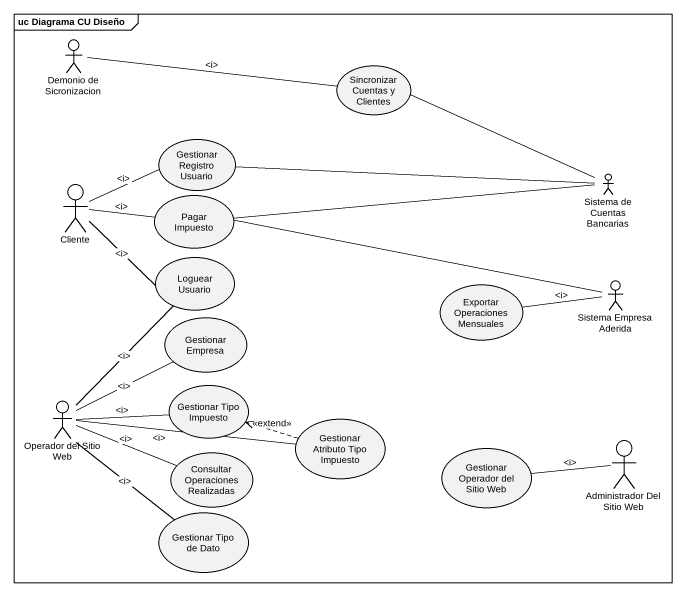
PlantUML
@startuml
mainframe uc Diagrama CU Diseño
actor "Demonio de Sicronizacion" as Demonio_de_Sicronizacion
usecase "Sincronizar Cuentas y Clientes" as Sincronizar_Cuentas_y
usecase "Gestionar Registro Usuario" as Gestionar_Registro_Usuario
actor Cliente
usecase "Pagar Impuesto" as Pagar_Impuesto
actor "Sistema de Cuentas Bancarias" as Sistema_de_Cuentas_Bancarias
usecase "Loguear Usuario" as Loguear_Usuario
usecase "Exportar Operaciones Mensuales" as Exportar_Operaciones
actor "Sistema Empresa Aderida" as Sistema_Empresa_Aderida
usecase "Gestionar Empresa" as Gestionar_Empresa
usecase "Gestionar Tipo Impuesto" as Gestionar_Tipo_Impuesto
actor "Operador del Sitio Web" as Operador_del_Sitio_Web
usecase "Gestionar Atributo Tipo Impuesto" as Gestionar_Atributo_Tipo
usecase "Consultar Operaciones Realizadas" as Consultar_Operaciones
usecase "Gestionar Operador del Sitio Web" as Gestionar_Operador_del
actor "Administrador Del Sitio Web" as Administrador_Del_Sitio_Web
usecase "Gestionar Tipo de Dato" as Gestionar_Tipo_de_Dato
Demonio_de_Sicronizacion -right- Sincronizar_Cuentas_y : ~<i>
Cliente -right- Gestionar_Registro_Usuario : ~<i>
Cliente -right- Pagar_Impuesto : ~<i>
Cliente -right- Loguear_Usuario : ~<i>
Sistema_de_Cuentas_Bancarias -left- Sincronizar_Cuentas_y
Sistema_de_Cuentas_Bancarias -left- Gestionar_Registro_Usuario
Sistema_de_Cuentas_Bancarias -left- Pagar_Impuesto
Sistema_Empresa_Aderida -left- Pagar_Impuesto
Sistema_Empresa_Aderida -left- Exportar_Operaciones : ~<i>
Operador_del_Sitio_Web -up- Loguear_Usuario : ~<i>
Operador_del_Sitio_Web -up- Gestionar_Empresa : ~<i>
Operador_del_Sitio_Web -right- Gestionar_Tipo_Impuesto : ~<i>
Operador_del_Sitio_Web -right- Gestionar_Atributo_Tipo : ~<i>
Operador_del_Sitio_Web -right- Consultar_Operaciones : ~<i>
Operador_del_Sitio_Web -- Gestionar_Tipo_de_Dato : ~<i>
Gestionar_Atributo_Tipo .left.> Gestionar_Tipo_Impuesto : <<extend>>
Administrador_Del_Sitio_Web -left- Gestionar_Operador_del : ~<i>
@enduml
